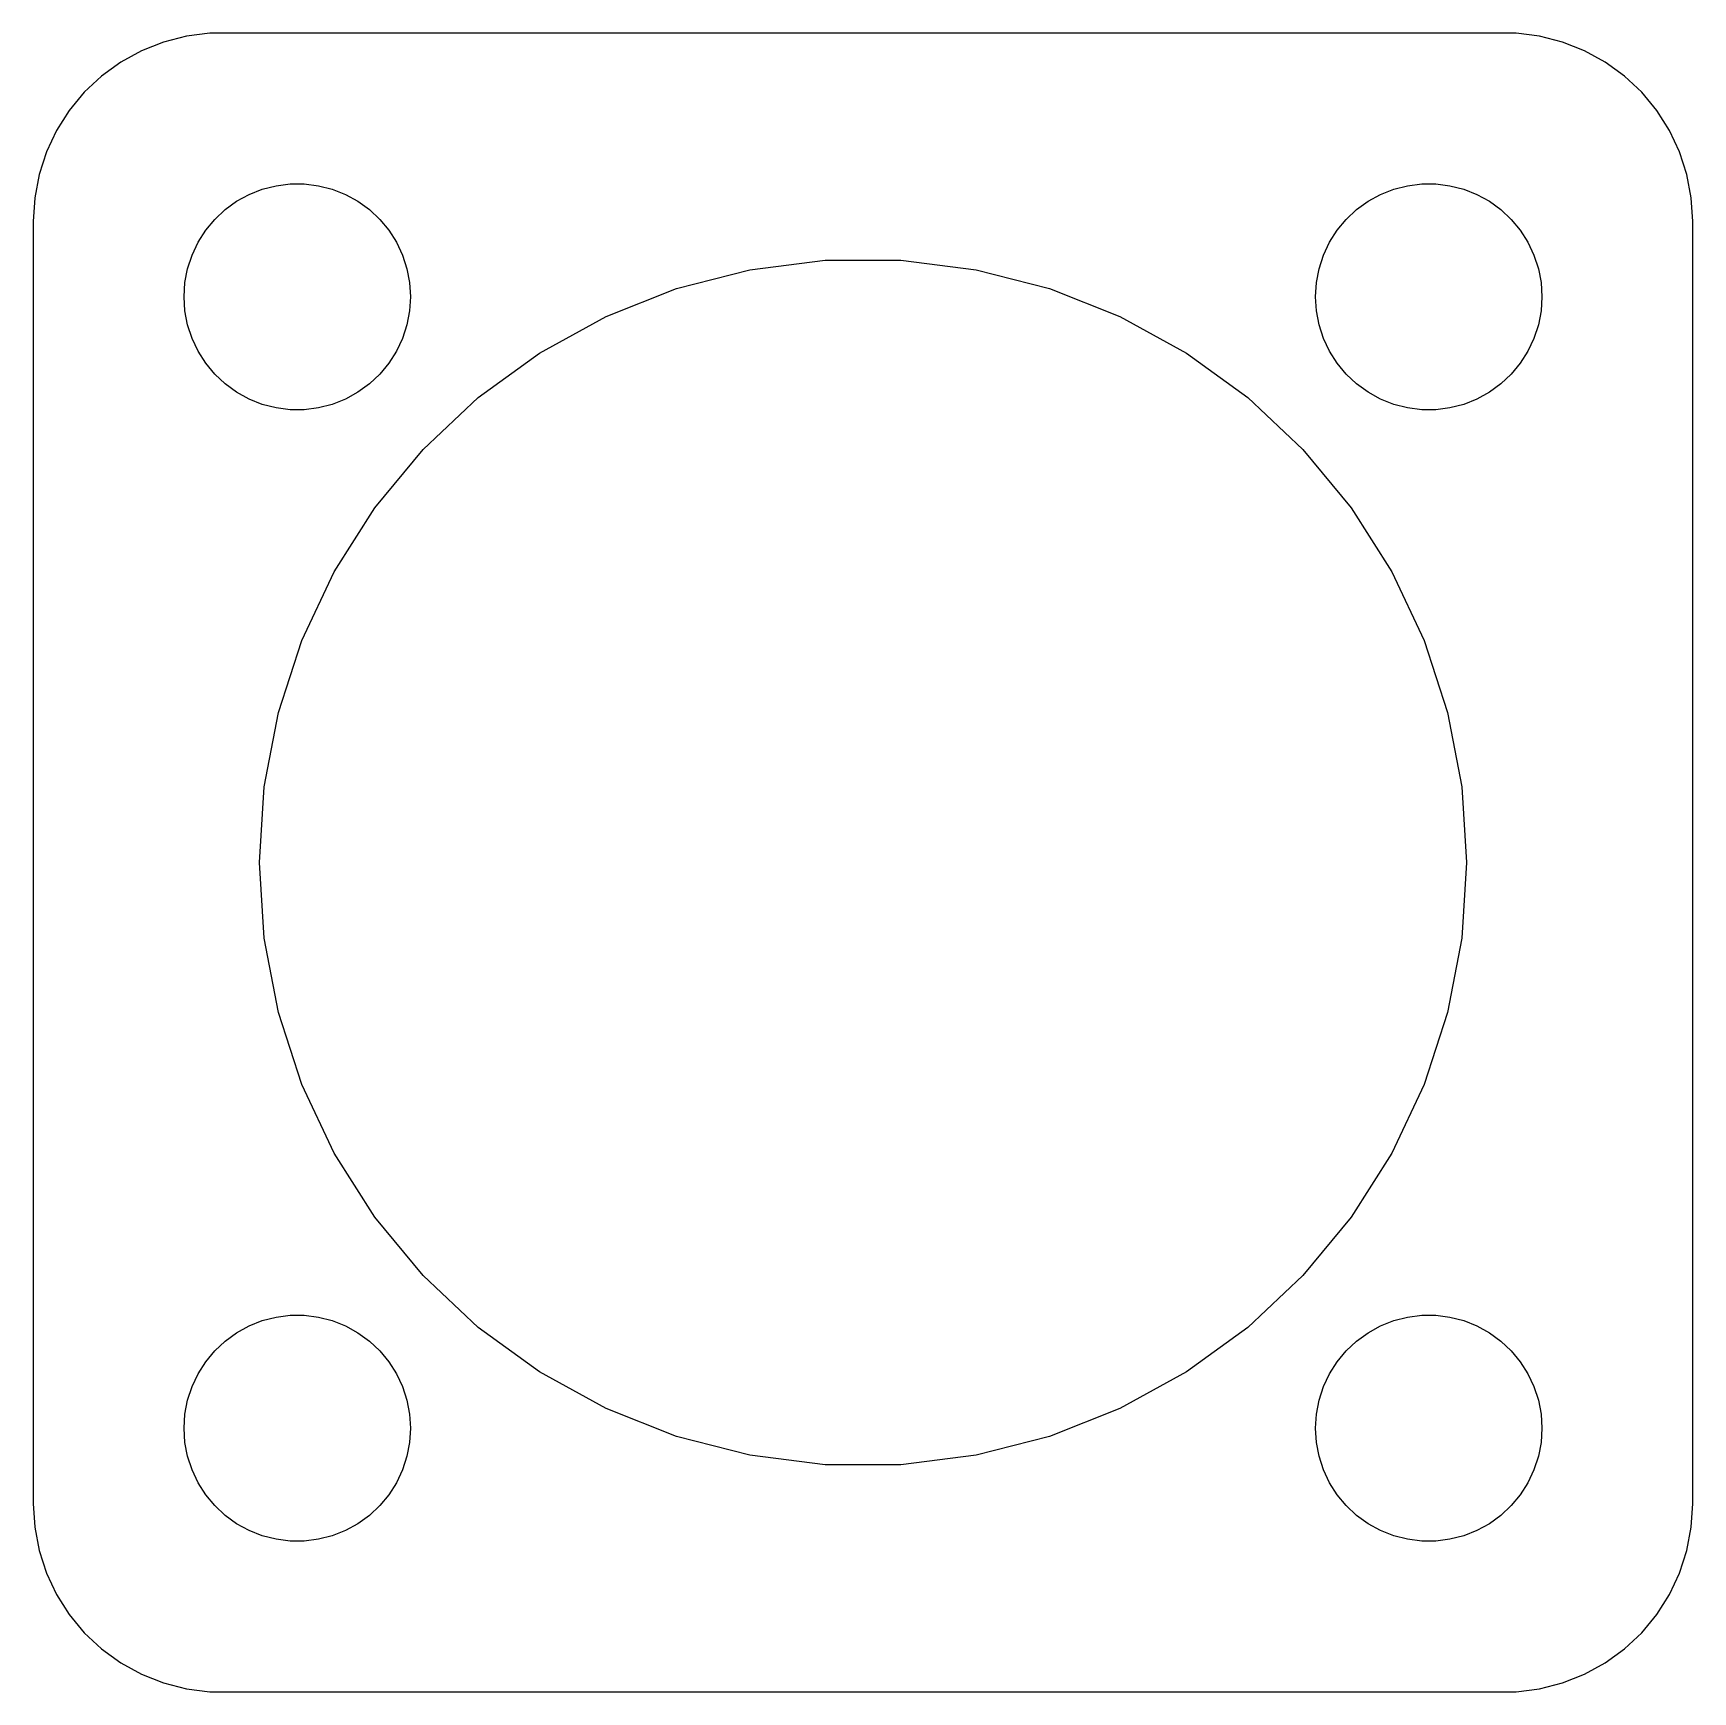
# Model space of a CAD drawing. Header units: metres. Extents: x -22 to 22, y 32 to 76.
import ezdxf

# ---------------------------------------------------------------- set-up
doc = ezdxf.new("R2010")
doc.units = ezdxf.units.M

msp = doc.modelspace()

# ---------------------------------------------------------------- linework, layer by layer
for p, q in [((-18.5451, 75.7553), (-19.1289, 75.5241)), ((-17.9369, 75.9114), (-18.5451, 75.7553)), ((-17.3139, 75.9901), (-17.9369, 75.9114)), ((17.3139, 75.9901), (-17.3139, 75.9901)), ((17.9369, 75.9114), (17.3139, 75.9901)), ((18.5451, 75.7553), (17.9369, 75.9114)), ((19.1289, 75.5241), (18.5451, 75.7553)), ((-19.1289, 75.5241), (-19.6791, 75.2216)), ((19.6791, 75.2216), (19.1289, 75.5241)), ((-20.1871, 74.8526), (-20.6448, 74.4227)), ((-19.6791, 75.2216), (-20.1871, 74.8526)), ((20.1871, 74.8526), (19.6791, 75.2216)), ((20.6448, 74.4227), (20.1871, 74.8526)), ((-20.6448, 74.4227), (-21.0451, 73.9389)), ((21.0451, 73.9389), (20.6448, 74.4227)), ((-21.0451, 73.9389), (-21.3815, 73.4088)), ((21.3815, 73.4088), (21.0451, 73.9389)), ((-21.3815, 73.4088), (-21.6489, 72.8406)), ((21.6489, 72.8406), (21.3815, 73.4088)), ((-21.6489, 72.8406), (-21.8429, 72.2434)), ((21.8429, 72.2434), (21.6489, 72.8406)), ((-21.8429, 72.2434), (-21.9606, 71.6267)), ((21.9606, 71.6267), (21.8429, 72.2434)), ((-16.2773, 71.7145), (-15.927, 71.8532)), ((-15.927, 71.8532), (-15.5621, 71.9469)), ((-15.5621, 71.9469), (-15.1884, 71.9941)), ((-15.1884, 71.9941), (-14.8116, 71.9941)), ((-14.8116, 71.9941), (-14.4379, 71.9469)), ((-14.4379, 71.9469), (-14.0729, 71.8532)), ((-14.0729, 71.8532), (-13.7227, 71.7145)), ((13.7227, 71.7145), (14.0729, 71.8532)), ((14.0729, 71.8532), (14.4379, 71.9469)), ((14.4379, 71.9469), (14.8116, 71.9941)), ((14.8116, 71.9941), (15.1884, 71.9941)), ((15.1884, 71.9941), (15.5621, 71.9469)), ((15.5621, 71.9469), (15.927, 71.8532)), ((15.927, 71.8532), (16.2773, 71.7145)), ((-21.9606, 71.6267), (-22, 71)), ((-17.1869, 71.0536), (-16.9123, 71.3115)), ((-16.9123, 71.3115), (-16.6075, 71.533)), ((-16.6075, 71.533), (-16.2773, 71.7145)), ((-13.7227, 71.7145), (-13.3925, 71.533)), ((-13.3925, 71.533), (-13.0877, 71.3115)), ((-13.0877, 71.3115), (-12.8131, 71.0536)), ((12.8131, 71.0536), (13.0877, 71.3115)), ((13.0877, 71.3115), (13.3925, 71.533)), ((13.3925, 71.533), (13.7227, 71.7145)), ((16.2773, 71.7145), (16.6075, 71.533)), ((16.6075, 71.533), (16.9123, 71.3115)), ((16.9123, 71.3115), (17.1869, 71.0536)), ((22, 71), (21.9606, 71.6267)), ((-22, 71), (-22, 37)), ((-17.427, 70.7634), (-17.1869, 71.0536)), ((-12.8131, 71.0536), (-12.5729, 70.7634)), ((12.5729, 70.7634), (12.8131, 71.0536)), ((17.1869, 71.0536), (17.427, 70.7634)), ((22, 37), (22, 71)), ((-17.7893, 70.1044), (-17.6289, 70.4453)), ((-17.6289, 70.4453), (-17.427, 70.7634)), ((-12.5729, 70.7634), (-12.3711, 70.4453)), ((-12.3711, 70.4453), (-12.2107, 70.1044)), ((12.2107, 70.1044), (12.3711, 70.4453)), ((12.3711, 70.4453), (12.5729, 70.7634)), ((17.427, 70.7634), (17.6289, 70.4453)), ((17.6289, 70.4453), (17.7893, 70.1044)), ((-17.9057, 69.7461), (-17.7893, 70.1044)), ((-12.2107, 70.1044), (-12.0942, 69.7461)), ((-2.99809, 69.7166), (-1.00464, 69.9684)), ((-1.00464, 69.9684), (1.00464, 69.9684)), ((1.00464, 69.9684), (2.99809, 69.7166)), ((12.0942, 69.7461), (12.2107, 70.1044)), ((17.7893, 70.1044), (17.9057, 69.7461)), ((-17.9763, 69.376), (-17.9057, 69.7461)), ((-12.0942, 69.7461), (-12.0237, 69.376)), ((-4.94426, 69.2169), (-2.99809, 69.7166)), ((2.99809, 69.7166), (4.94426, 69.2169)), ((12.0237, 69.376), (12.0942, 69.7461)), ((17.9057, 69.7461), (17.9763, 69.376)), ((-18, 69), (-17.9763, 69.376)), ((-12.0237, 69.376), (-12, 69)), ((-6.81245, 68.4772), (-4.94426, 69.2169)), ((4.94426, 69.2169), (6.81245, 68.4772)), ((12, 69), (12.0237, 69.376)), ((17.9763, 69.376), (18, 69)), ((-17.9763, 68.624), (-18, 69)), ((-12, 69), (-12.0237, 68.624)), ((12.0237, 68.624), (12, 69)), ((18, 69), (17.9763, 68.624)), ((-17.9057, 68.2539), (-17.9763, 68.624)), ((-17.7893, 67.8956), (-17.9057, 68.2539)), ((-12.0942, 68.2539), (-12.2107, 67.8956)), ((-12.0237, 68.624), (-12.0942, 68.2539)), ((-8.57323, 67.5092), (-6.81245, 68.4772)), ((6.81245, 68.4772), (8.57323, 67.5092)), ((12.0942, 68.2539), (12.0237, 68.624)), ((12.2107, 67.8956), (12.0942, 68.2539)), ((17.9057, 68.2539), (17.7893, 67.8956)), ((17.9763, 68.624), (17.9057, 68.2539)), ((-17.6289, 67.5547), (-17.7893, 67.8956)), ((-12.2107, 67.8956), (-12.3711, 67.5547)), ((12.3711, 67.5547), (12.2107, 67.8956)), ((17.7893, 67.8956), (17.6289, 67.5547)), ((-17.427, 67.2366), (-17.6289, 67.5547)), ((-12.3711, 67.5547), (-12.5729, 67.2366)), ((-10.1988, 66.3282), (-8.57323, 67.5092)), ((8.57323, 67.5092), (10.1988, 66.3282)), ((12.5729, 67.2366), (12.3711, 67.5547)), ((17.6289, 67.5547), (17.427, 67.2366)), ((-17.1869, 66.9464), (-17.427, 67.2366)), ((-16.9123, 66.6884), (-17.1869, 66.9464)), ((-12.8131, 66.9464), (-13.0877, 66.6884)), ((-12.5729, 67.2366), (-12.8131, 66.9464)), ((12.8131, 66.9464), (12.5729, 67.2366)), ((13.0877, 66.6884), (12.8131, 66.9464)), ((17.1869, 66.9464), (16.9123, 66.6884)), ((17.427, 67.2366), (17.1869, 66.9464)), ((-16.6075, 66.467), (-16.9123, 66.6884)), ((-16.2773, 66.2855), (-16.6075, 66.467)), ((-13.3925, 66.467), (-13.7227, 66.2855)), ((-13.0877, 66.6884), (-13.3925, 66.467)), ((13.3925, 66.467), (13.0877, 66.6884)), ((13.7227, 66.2855), (13.3925, 66.467)), ((16.6075, 66.467), (16.2773, 66.2855)), ((16.9123, 66.6884), (16.6075, 66.467)), ((-15.927, 66.1468), (-16.2773, 66.2855)), ((-15.5621, 66.0531), (-15.927, 66.1468)), ((-15.1884, 66.0059), (-15.5621, 66.0531)), ((-14.8116, 66.0059), (-15.1884, 66.0059)), ((-14.4379, 66.0531), (-14.8116, 66.0059)), ((-14.0729, 66.1468), (-14.4379, 66.0531)), ((-13.7227, 66.2855), (-14.0729, 66.1468)), ((-11.6635, 64.9527), (-10.1988, 66.3282)), ((10.1988, 66.3282), (11.6635, 64.9527)), ((14.0729, 66.1468), (13.7227, 66.2855)), ((14.4379, 66.0531), (14.0729, 66.1468)), ((14.8116, 66.0059), (14.4379, 66.0531)), ((15.1884, 66.0059), (14.8116, 66.0059)), ((15.5621, 66.0531), (15.1884, 66.0059)), ((15.927, 66.1468), (15.5621, 66.0531)), ((16.2773, 66.2855), (15.927, 66.1468)), ((-12.9443, 63.4046), (-11.6635, 64.9527)), ((11.6635, 64.9527), (12.9443, 63.4046)), ((-14.0209, 61.7081), (-12.9443, 63.4046)), ((12.9443, 63.4046), (14.0209, 61.7081)), ((-14.8764, 59.89), (-14.0209, 61.7081)), ((14.0209, 61.7081), (14.8764, 59.89)), ((-15.4973, 57.979), (-14.8764, 59.89)), ((14.8764, 59.89), (15.4973, 57.979)), ((-15.8738, 56.0053), (-15.4973, 57.979)), ((15.4973, 57.979), (15.8738, 56.0053)), ((-16, 54), (-15.8738, 56.0053)), ((15.8738, 56.0053), (16, 54)), ((-15.8738, 51.9947), (-16, 54)), ((16, 54), (15.8738, 51.9947)), ((-15.4973, 50.021), (-15.8738, 51.9947)), ((15.8738, 51.9947), (15.4973, 50.021)), ((-14.8764, 48.11), (-15.4973, 50.021)), ((15.4973, 50.021), (14.8764, 48.11)), ((-14.0209, 46.2919), (-14.8764, 48.11)), ((14.8764, 48.11), (14.0209, 46.2919)), ((-12.9443, 44.5954), (-14.0209, 46.2919)), ((14.0209, 46.2919), (12.9443, 44.5954)), ((-11.6635, 43.0473), (-12.9443, 44.5954)), ((12.9443, 44.5954), (11.6635, 43.0473)), ((-10.1988, 41.6718), (-11.6635, 43.0473)), ((11.6635, 43.0473), (10.1988, 41.6718)), ((-16.2773, 41.7145), (-15.927, 41.8532)), ((-15.927, 41.8532), (-15.5621, 41.9469)), ((-15.5621, 41.9469), (-15.1884, 41.9941)), ((-15.1884, 41.9941), (-14.8116, 41.9941)), ((-14.8116, 41.9941), (-14.4379, 41.9469)), ((-14.4379, 41.9469), (-14.0729, 41.8532)), ((-14.0729, 41.8532), (-13.7227, 41.7145)), ((13.7227, 41.7145), (14.0729, 41.8532)), ((14.0729, 41.8532), (14.4379, 41.9469)), ((14.4379, 41.9469), (14.8116, 41.9941)), ((14.8116, 41.9941), (15.1884, 41.9941)), ((15.1884, 41.9941), (15.5621, 41.9469)), ((15.5621, 41.9469), (15.927, 41.8532)), ((15.927, 41.8532), (16.2773, 41.7145)), ((-16.9123, 41.3116), (-16.6075, 41.533)), ((-16.6075, 41.533), (-16.2773, 41.7145)), ((-13.7227, 41.7145), (-13.3925, 41.533)), ((-13.3925, 41.533), (-13.0877, 41.3116)), ((-8.57323, 40.4908), (-10.1988, 41.6718)), ((10.1988, 41.6718), (8.57323, 40.4908)), ((13.0877, 41.3116), (13.3925, 41.533)), ((13.3925, 41.533), (13.7227, 41.7145)), ((16.2773, 41.7145), (16.6075, 41.533)), ((16.6075, 41.533), (16.9123, 41.3116)), ((-17.427, 40.7634), (-17.1869, 41.0536)), ((-17.1869, 41.0536), (-16.9123, 41.3116)), ((-13.0877, 41.3116), (-12.8131, 41.0536)), ((-12.8131, 41.0536), (-12.5729, 40.7634)), ((12.5729, 40.7634), (12.8131, 41.0536)), ((12.8131, 41.0536), (13.0877, 41.3116)), ((16.9123, 41.3116), (17.1869, 41.0536)), ((17.1869, 41.0536), (17.427, 40.7634)), ((-17.6289, 40.4453), (-17.427, 40.7634)), ((-12.5729, 40.7634), (-12.3711, 40.4453)), ((-6.81245, 39.5228), (-8.57323, 40.4908)), ((8.57323, 40.4908), (6.81245, 39.5228)), ((12.3711, 40.4453), (12.5729, 40.7634)), ((17.427, 40.7634), (17.6289, 40.4453)), ((-17.9057, 39.7461), (-17.7893, 40.1044)), ((-17.7893, 40.1044), (-17.6289, 40.4453)), ((-12.3711, 40.4453), (-12.2107, 40.1044)), ((-12.2107, 40.1044), (-12.0942, 39.7461)), ((12.0942, 39.7461), (12.2107, 40.1044)), ((12.2107, 40.1044), (12.3711, 40.4453)), ((17.6289, 40.4453), (17.7893, 40.1044)), ((17.7893, 40.1044), (17.9057, 39.7461)), ((-17.9763, 39.376), (-17.9057, 39.7461)), ((-12.0942, 39.7461), (-12.0237, 39.376)), ((12.0237, 39.376), (12.0942, 39.7461)), ((17.9057, 39.7461), (17.9763, 39.376)), ((-18, 39), (-17.9763, 39.376)), ((-12.0237, 39.376), (-12, 39)), ((-4.94426, 38.7831), (-6.81245, 39.5228)), ((6.81245, 39.5228), (4.94426, 38.7831)), ((12, 39), (12.0237, 39.376)), ((17.9763, 39.376), (18, 39)), ((-17.9763, 38.624), (-18, 39)), ((-12, 39), (-12.0237, 38.624)), ((-2.99809, 38.2834), (-4.94426, 38.7831)), ((4.94426, 38.7831), (2.99809, 38.2834)), ((12.0237, 38.624), (12, 39)), ((18, 39), (17.9763, 38.624)), ((-17.9057, 38.2539), (-17.9763, 38.624)), ((-12.0237, 38.624), (-12.0942, 38.2539)), ((-1.00464, 38.0316), (-2.99809, 38.2834)), ((2.99809, 38.2834), (1.00464, 38.0316)), ((12.0942, 38.2539), (12.0237, 38.624)), ((17.9763, 38.624), (17.9057, 38.2539)), ((-17.7893, 37.8956), (-17.9057, 38.2539)), ((-17.6289, 37.5547), (-17.7893, 37.8956)), ((-12.2107, 37.8956), (-12.3711, 37.5547)), ((-12.0942, 38.2539), (-12.2107, 37.8956)), ((1.00464, 38.0316), (-1.00464, 38.0316)), ((12.2107, 37.8956), (12.0942, 38.2539)), ((12.3711, 37.5547), (12.2107, 37.8956)), ((17.7893, 37.8956), (17.6289, 37.5547)), ((17.9057, 38.2539), (17.7893, 37.8956)), ((-17.427, 37.2366), (-17.6289, 37.5547)), ((-12.3711, 37.5547), (-12.5729, 37.2366)), ((12.5729, 37.2366), (12.3711, 37.5547)), ((17.6289, 37.5547), (17.427, 37.2366)), ((-22, 37), (-21.9606, 36.3733)), ((-17.1869, 36.9464), (-17.427, 37.2366)), ((-12.5729, 37.2366), (-12.8131, 36.9464)), ((12.8131, 36.9464), (12.5729, 37.2366)), ((17.427, 37.2366), (17.1869, 36.9464)), ((21.9606, 36.3733), (22, 37)), ((-16.9123, 36.6885), (-17.1869, 36.9464)), ((-16.6075, 36.467), (-16.9123, 36.6885)), ((-13.0877, 36.6885), (-13.3925, 36.467)), ((-12.8131, 36.9464), (-13.0877, 36.6885)), ((13.0877, 36.6885), (12.8131, 36.9464)), ((13.3925, 36.467), (13.0877, 36.6885)), ((16.9123, 36.6885), (16.6075, 36.467)), ((17.1869, 36.9464), (16.9123, 36.6885)), ((-21.9606, 36.3733), (-21.8429, 35.7566)), ((-16.2773, 36.2855), (-16.6075, 36.467)), ((-15.927, 36.1468), (-16.2773, 36.2855)), ((-15.5621, 36.0531), (-15.927, 36.1468)), ((-14.0729, 36.1468), (-14.4379, 36.0531)), ((-13.7227, 36.2855), (-14.0729, 36.1468)), ((-13.3925, 36.467), (-13.7227, 36.2855)), ((13.7227, 36.2855), (13.3925, 36.467)), ((14.0729, 36.1468), (13.7227, 36.2855)), ((14.4379, 36.0531), (14.0729, 36.1468)), ((15.927, 36.1468), (15.5621, 36.0531)), ((16.2773, 36.2855), (15.927, 36.1468)), ((16.6075, 36.467), (16.2773, 36.2855)), ((21.8429, 35.7566), (21.9606, 36.3733)), ((-21.8429, 35.7566), (-21.6489, 35.1594)), ((-15.1884, 36.0059), (-15.5621, 36.0531)), ((-14.8116, 36.0059), (-15.1884, 36.0059)), ((-14.4379, 36.0531), (-14.8116, 36.0059)), ((14.8116, 36.0059), (14.4379, 36.0531)), ((15.1884, 36.0059), (14.8116, 36.0059)), ((15.5621, 36.0531), (15.1884, 36.0059)), ((21.6489, 35.1594), (21.8429, 35.7566)), ((-21.6489, 35.1594), (-21.3815, 34.5912)), ((21.3815, 34.5912), (21.6489, 35.1594)), ((-21.3815, 34.5912), (-21.0451, 34.0611)), ((21.0451, 34.0611), (21.3815, 34.5912)), ((-21.0451, 34.0611), (-20.6448, 33.5773)), ((20.6448, 33.5773), (21.0451, 34.0611)), ((-20.6448, 33.5773), (-20.1871, 33.1474)), ((20.1871, 33.1474), (20.6448, 33.5773)), ((-20.1871, 33.1474), (-19.6791, 32.7784)), ((19.6791, 32.7784), (20.1871, 33.1474)), ((-19.6791, 32.7784), (-19.1289, 32.4759)), ((19.1289, 32.4759), (19.6791, 32.7784)), ((-19.1289, 32.4759), (-18.5451, 32.2447)), ((-18.5451, 32.2447), (-17.9369, 32.0886)), ((17.9369, 32.0886), (18.5451, 32.2447)), ((18.5451, 32.2447), (19.1289, 32.4759)), ((-17.9369, 32.0886), (-17.3139, 32.0099)), ((-17.3139, 32.0099), (17.3139, 32.0099)), ((17.3139, 32.0099), (17.9369, 32.0886))]:
    msp.add_line(p, q)

doc.saveas('drawing.dxf')
